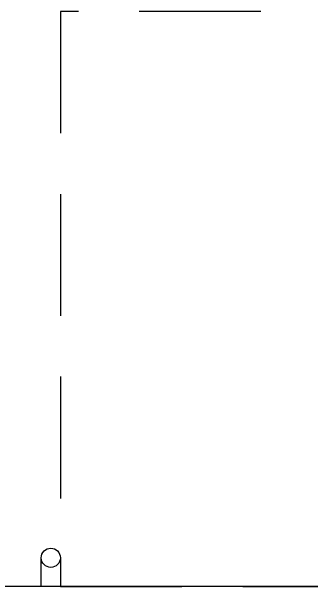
# Model space of a CAD drawing. Header units: centimetres. Extents: x 0 to 1084401, y -139216 to 99734.
# Drawn here: x 912497.9 to 912560.6, y 9892 to 10012 of the extents above; entities that cross this region are included whole.
import ezdxf

# ---------------------------------------------------------------- set-up
doc = ezdxf.new("R2010")
doc.units = ezdxf.units.CM
doc.header["$LTSCALE"] = 4
doc.linetypes.add('DASHED2', pattern=[9.524999999999999, 6.35, -3.175])
for name, color, linetype in [('0.6', 6, 'Continuous'), ('PDF1_PH - Metal', 253, 'Continuous'), ('PROJEÇÕES', 1, 'DASHED2')]:
    doc.layers.add(name, color=color, linetype=linetype)

msp = doc.modelspace()

# ---------------------------------------------------------------- linework, layer by layer
at = {"layer": '0.6'}
msp.add_lwpolyline([(912795.2346801861, 9947.01251930817), (912795.2346801861, 9892.01251930817), (912435.2346801861, 9892.01251930817)], dxfattribs=at)
at = {"layer": 'PDF1_PH - Metal'}
msp.add_lwpolyline([(912508.149123669, 9898.011162003619), (912508.149123669, 9892.012519308133), (912504.149123669, 9892.012519308133), (912504.149123669, 9898.011162003619)], dxfattribs=at)
msp.add_circle((912506.149123669, 9898.011162003619), 1.999999999999999, dxfattribs=at)
at = {"layer": 'PROJEÇÕES', "color": 250}
msp.add_lwpolyline([(912588.149123669, 9892.012519308133), (912588.149123669, 10012.01251930813), (912508.149123669, 10012.01251930813), (912508.149123669, 9892.012519308133)], close=True, dxfattribs=at)

doc.saveas('drawing.dxf')
